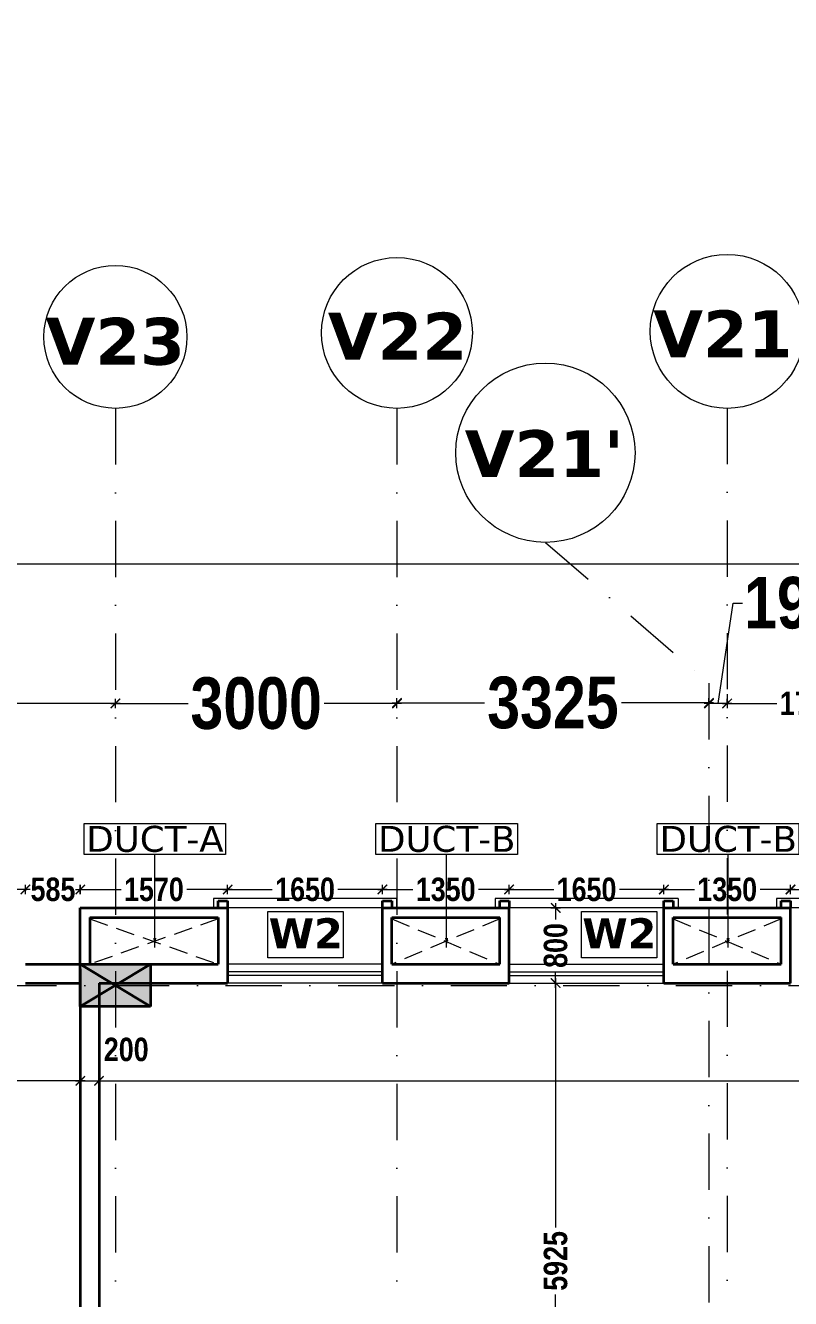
# Model space of a CAD drawing. Header units: millimetres. Extents: x -3092155 to 4513934, y -12317808 to 1850003.
# Drawn here: x -429904 to -421750, y -5666990 to -5653417 of the extents above; entities that cross this region are included whole.
import ezdxf

# ---------------------------------------------------------------- set-up
doc = ezdxf.new("R2010")
doc.units = ezdxf.units.MM
doc.header["$LTSCALE"] = 2
doc.header["$MEASUREMENT"] = 0
doc.header["$PDMODE"] = 34
doc.header["$PDSIZE"] = 500
for name, pattern in [('DASHDOT', [1, 0.5, -0.25, 0, -0.25]), ('DASHED2', [0.375, 0.25, -0.125]), ('HIDDEN', [0.375, 0.25, -0.125])]:
    doc.linetypes.add(name, pattern=pattern)
for name, color, linetype, lineweight in [('coloumn', 10, 'Continuous', 35), ('cornice', 12, 'Continuous', 25), ('D DIM', 250, 'Continuous', 9), ('DUCT', 37, 'Continuous', 35), ('glass', 5, 'Continuous', 15), ('GRID', 251, 'DASHDOT', 5), ('PROJ', 251, 'HIDDEN', 5), ('SILL', 74, 'Continuous', 9), ('ST TEXT', 251, 'DASHDOT', 5), ('W2', 162, 'Continuous', 5), ('WAll', 250, 'Continuous', 35)]:
    doc.layers.add(name, color=color, linetype=linetype, lineweight=lineweight)
doc.layers.add('DOT', color=7, linetype='DASHED2', lineweight=0, true_color=0x89067c)
doc.layers.add('duct text', color=7, linetype='Continuous', lineweight=5, true_color=0x30182a)
doc.styles.add('COLOUMNN DIM', font='ARIALNB.TTF', dxfattribs={"height": 550})
doc.styles.add('door', font='arial.ttf', dxfattribs={"height": 70})
doc.styles.add('INNER DIM', font='ARIALNB.TTF', dxfattribs={"height": 250})
doc.styles.add('style2', font='verdana.ttf')
doc.dimstyles.new('DOOR', dxfattribs={"dimtxt": 100, "dimasz": 100, "dimexe": 25, "dimexo": 50, "dimgap": 25, "dimtad": 0, "dimtih": 1, "dimtoh": 1, "dimdec": 0, "dimzin": 3, "dimdsep": 46, "dimtxsty": 'door', "dimblk": 'OBLIQUE', "dimcen": 200, "dimclrd": 256, "dimclre": 256, "dimclrt": 256, "dimadec": 0, "dimazin": 0, "dimtfac": 1, "dimtdec": 0, "dimtofl": 0, "dimtmove": 2, "dimatfit": 3, "dimfxl": 300, "dimfxlon": 1, "dimfrac": 1, "dimtolj": 1, "dimtzin": 0, "dimlwd": -1, "dimlwe": -1, "dimarcsym": 0})
doc.dimstyles.new('external final', dxfattribs={"dimscale": 0, "dimtxt": 250, "dimasz": 100, "dimexe": 50, "dimexo": 50, "dimgap": 50, "dimtad": 0, "dimdec": 0, "dimzin": 0, "dimdsep": 46, "dimtxsty": 'INNER DIM', "dimblk": 'ARCHTICK', "dimcen": 100, "dimdle": 50, "dimclrd": 256, "dimclre": 256, "dimclrt": 256, "dimadec": 0, "dimazin": 0, "dimtfac": 1, "dimtdec": 0, "dimtix": 1, "dimtmove": 1, "dimatfit": 3, "dimfxl": 50, "dimfxlon": 1, "dimtolj": 1, "dimtzin": 0, "dimlwd": -1, "dimlwe": -1, "dimarcsym": 1})
doc.dimstyles.new('INNER DIM', dxfattribs={"dimscale": 0, "dimtxt": 250, "dimasz": 100, "dimexe": 50, "dimexo": 50, "dimgap": 50, "dimtad": 0, "dimdec": 0, "dimzin": 0, "dimdsep": 46, "dimtxsty": 'INNER DIM', "dimblk": 'ARCHTICK', "dimcen": 100, "dimdle": 50, "dimclrd": 256, "dimclre": 256, "dimclrt": 256, "dimadec": 0, "dimazin": 0, "dimtfac": 1, "dimtdec": 0, "dimtix": 1, "dimtmove": 2, "dimatfit": 3, "dimfxl": 50, "dimfxlon": 1, "dimtolj": 1, "dimtzin": 0, "dimlwd": -1, "dimlwe": -1, "dimarcsym": 1})

# ---------------------------------------------------------------- blocks, each defined once
blk = doc.blocks.new('_ArchTick')
at = {"color": 0, "linetype": 'ByBlock', "const_width": 0.15}
blk.add_lwpolyline([(-0.5, -0.5), (0.5, 0.5)], dxfattribs=at)
blk = doc.blocks.new('*D34')
at = {"layer": 'D DIM', "ltscale": 100, "transparency": 16777216}
for p, q in [((-431604, -5662629), (-431079, -5662629)), ((-431554, -5662679), (-431554, -5662579)), ((-429854, -5662629), (-430379, -5662629)), ((-429904, -5662679), (-429904, -5662579))]:
    blk.add_line(p, q, dxfattribs=at)
at = {"layer": 'Defpoints', "color": 0, "lineweight": 50, "ltscale": 100, "transparency": 16777216}
for p in [(-429904, -5662629), (-431554, -5663426), (-429904, -5663426)]:
    blk.add_point(p, dxfattribs=at)
at = {"layer": 'D DIM', "ltscale": 100, "transparency": 16777216, "xscale": 100, "yscale": 100, "zscale": 100, "rotation": 180}
blk.add_blockref('_ArchTick', (-431554, -5662629), dxfattribs=at)
at = {"layer": 'D DIM', "ltscale": 100, "transparency": 16777216, "xscale": 100, "yscale": 100, "zscale": 100}
blk.add_blockref('_ArchTick', (-429904, -5662629), dxfattribs=at)
at = {"layer": 'D DIM', "ltscale": 100, "transparency": 16777216, "insert": (-430729, -5662629), "char_height": 250, "attachment_point": 5, "style": 'INNER DIM'}
blk.add_mtext('\\A1;1650', dxfattribs=at)
blk = doc.blocks.new('*D35')
at = {"layer": 'D DIM', "ltscale": 100, "transparency": 16777216}
for p, q in [((-429904, -5662679), (-429904, -5662579)), ((-429904, -5662629), (-429889, -5662629)), ((-429319, -5662629), (-429333, -5662629)), ((-429319, -5662679), (-429319, -5662579))]:
    blk.add_line(p, q, dxfattribs=at)
at = {"layer": 'Defpoints', "color": 0, "lineweight": 50, "ltscale": 100, "transparency": 16777216}
for p in [(-429319, -5662629), (-429904, -5663426), (-429319, -5663426)]:
    blk.add_point(p, dxfattribs=at)
at = {"layer": 'D DIM', "ltscale": 100, "transparency": 16777216, "insert": (-429611, -5662629), "char_height": 250, "attachment_point": 5, "style": 'INNER DIM'}
blk.add_mtext('\\A1;585', dxfattribs=at)
blk = doc.blocks.new('*D36')
at = {"layer": 'D DIM', "ltscale": 100, "transparency": 16777216}
for p, q in [((-427799, -5662629), (-427274, -5662629)), ((-427749, -5662679), (-427749, -5662579)), ((-426049, -5662629), (-426574, -5662629)), ((-426099, -5662679), (-426099, -5662579))]:
    blk.add_line(p, q, dxfattribs=at)
at = {"layer": 'Defpoints', "color": 0, "lineweight": 50, "ltscale": 100, "transparency": 16777216}
for p in [(-426099, -5662629), (-427749, -5663426), (-426099, -5663426)]:
    blk.add_point(p, dxfattribs=at)
at = {"layer": 'D DIM', "ltscale": 100, "transparency": 16777216, "xscale": 100, "yscale": 100, "zscale": 100, "rotation": 180}
blk.add_blockref('_ArchTick', (-427749, -5662629), dxfattribs=at)
at = {"layer": 'D DIM', "ltscale": 100, "transparency": 16777216, "xscale": 100, "yscale": 100, "zscale": 100}
blk.add_blockref('_ArchTick', (-426099, -5662629), dxfattribs=at)
at = {"layer": 'D DIM', "ltscale": 100, "transparency": 16777216, "insert": (-426924, -5662629), "char_height": 250, "attachment_point": 5, "style": 'INNER DIM'}
blk.add_mtext('\\A1;1650', dxfattribs=at)
blk = doc.blocks.new('*D37')
at = {"layer": 'D DIM', "ltscale": 100, "transparency": 16777216}
for p, q in [((-424799, -5662629), (-424274, -5662629)), ((-424749, -5662679), (-424749, -5662579)), ((-423049, -5662629), (-423574, -5662629)), ((-423099, -5662679), (-423099, -5662579))]:
    blk.add_line(p, q, dxfattribs=at)
at = {"layer": 'Defpoints', "color": 0, "lineweight": 50, "ltscale": 100, "transparency": 16777216}
for p in [(-423099, -5662629), (-424749, -5663426), (-423099, -5663426)]:
    blk.add_point(p, dxfattribs=at)
at = {"layer": 'D DIM', "ltscale": 100, "transparency": 16777216, "xscale": 100, "yscale": 100, "zscale": 100, "rotation": 180}
blk.add_blockref('_ArchTick', (-424749, -5662629), dxfattribs=at)
at = {"layer": 'D DIM', "ltscale": 100, "transparency": 16777216, "xscale": 100, "yscale": 100, "zscale": 100}
blk.add_blockref('_ArchTick', (-423099, -5662629), dxfattribs=at)
at = {"layer": 'D DIM', "ltscale": 100, "transparency": 16777216, "insert": (-423924, -5662629), "char_height": 250, "attachment_point": 5, "style": 'INNER DIM'}
blk.add_mtext('\\A1;1650', dxfattribs=at)
blk = doc.blocks.new('*D38')
at = {"layer": 'D DIM', "ltscale": 100, "transparency": 16777216}
for p, q in [((-421799, -5662629), (-421274, -5662629)), ((-421749, -5662679), (-421749, -5662579)), ((-420049, -5662629), (-420574, -5662629)), ((-420099, -5662679), (-420099, -5662579))]:
    blk.add_line(p, q, dxfattribs=at)
at = {"layer": 'Defpoints', "color": 0, "lineweight": 50, "ltscale": 100, "transparency": 16777216}
for p in [(-420099, -5662629), (-420099, -5663101), (-421749, -5663426)]:
    blk.add_point(p, dxfattribs=at)
at = {"layer": 'D DIM', "ltscale": 100, "transparency": 16777216, "xscale": 100, "yscale": 100, "zscale": 100, "rotation": 180}
blk.add_blockref('_ArchTick', (-421749, -5662629), dxfattribs=at)
at = {"layer": 'D DIM', "ltscale": 100, "transparency": 16777216, "xscale": 100, "yscale": 100, "zscale": 100}
blk.add_blockref('_ArchTick', (-420099, -5662629), dxfattribs=at)
at = {"layer": 'D DIM', "ltscale": 100, "transparency": 16777216, "insert": (-420924, -5662629), "char_height": 250, "attachment_point": 5, "style": 'INNER DIM'}
blk.add_mtext('\\A1;1650', dxfattribs=at)
blk = doc.blocks.new('*D179')
at = {"layer": 'D DIM', "ltscale": 100, "transparency": 16777216}
for p, q in [((-432189, -5664669), (-431087, -5664669)), ((-432139, -5664619), (-432139, -5664719)), ((-429269, -5664669), (-430371, -5664669)), ((-429319, -5664619), (-429319, -5664719))]:
    blk.add_line(p, q, dxfattribs=at)
at = {"layer": 'Defpoints', "color": 0, "lineweight": 50, "ltscale": 100, "transparency": 16777216}
for p in [(-429319, -5663876), (-432139, -5664076), (-429319, -5664669)]:
    blk.add_point(p, dxfattribs=at)
at = {"layer": 'D DIM', "ltscale": 100, "transparency": 16777216, "xscale": 100, "yscale": 100, "zscale": 100, "rotation": 180}
blk.add_blockref('_ArchTick', (-432139, -5664669), dxfattribs=at)
at = {"layer": 'D DIM', "ltscale": 100, "transparency": 16777216, "xscale": 100, "yscale": 100, "zscale": 100}
blk.add_blockref('_ArchTick', (-429319, -5664669), dxfattribs=at)
at = {"layer": 'D DIM', "ltscale": 100, "transparency": 16777216, "insert": (-430729, -5664669), "char_height": 250, "attachment_point": 5, "style": 'INNER DIM'}
blk.add_mtext('\\A1;2820', dxfattribs=at)
blk = doc.blocks.new('*D180')
at = {"layer": 'D DIM', "ltscale": 100, "transparency": 16777216}
for p, q in [((-429369, -5664669), (-429069, -5664669)), ((-429319, -5664619), (-429319, -5664719)), ((-429119, -5664619), (-429119, -5664719))]:
    blk.add_line(p, q, dxfattribs=at)
at = {"layer": 'Defpoints', "color": 0, "lineweight": 50, "ltscale": 100, "transparency": 16777216}
for p in [(-429319, -5663876), (-429119, -5663876), (-429119, -5664669)]:
    blk.add_point(p, dxfattribs=at)
at = {"layer": 'D DIM', "ltscale": 100, "transparency": 16777216, "xscale": 100, "yscale": 100, "zscale": 100, "rotation": 180}
blk.add_blockref('_ArchTick', (-429319, -5664669), dxfattribs=at)
at = {"layer": 'D DIM', "ltscale": 100, "transparency": 16777216, "xscale": 100, "yscale": 100, "zscale": 100}
blk.add_blockref('_ArchTick', (-429119, -5664669), dxfattribs=at)
at = {"layer": 'D DIM', "ltscale": 100, "transparency": 16777216, "insert": (-428830, -5664336), "char_height": 250, "attachment_point": 5, "style": 'INNER DIM'}
blk.add_mtext('\\A1;200', dxfattribs=at)
blk = doc.blocks.new('*D181')
at = {"layer": 'D DIM', "ltscale": 100, "transparency": 16777216}
for p, q in [((-429169, -5664669), (-416862, -5664669)), ((-429119, -5664619), (-429119, -5664719)), ((-403679, -5664669), (-415986, -5664669)), ((-403729, -5664619), (-403729, -5664719))]:
    blk.add_line(p, q, dxfattribs=at)
at = {"layer": 'Defpoints', "color": 0, "lineweight": 50, "ltscale": 100, "transparency": 16777216}
for p in [(-429119, -5663876), (-403729, -5663876), (-403729, -5664669)]:
    blk.add_point(p, dxfattribs=at)
at = {"layer": 'D DIM', "ltscale": 100, "transparency": 16777216, "xscale": 100, "yscale": 100, "zscale": 100, "rotation": 180}
blk.add_blockref('_ArchTick', (-429119, -5664669), dxfattribs=at)
at = {"layer": 'D DIM', "ltscale": 100, "transparency": 16777216, "xscale": 100, "yscale": 100, "zscale": 100}
blk.add_blockref('_ArchTick', (-403729, -5664669), dxfattribs=at)
at = {"layer": 'D DIM', "ltscale": 100, "transparency": 16777216, "insert": (-416424, -5664669), "char_height": 250, "attachment_point": 5, "style": 'INNER DIM'}
blk.add_mtext('\\A1;25390', dxfattribs=at)
blk = doc.blocks.new('*D730')
at = {"layer": 'D DIM', "ltscale": 100, "transparency": 16777216}
for p, q in [((1049, 411), (-438739, 411)), ((-438689, 361), (-438689, 461)), ((999, 361), (999, 461))]:
    blk.add_line(p, q, dxfattribs=at)
at = {"layer": 'Defpoints', "color": 0, "lineweight": 50, "ltscale": 100, "transparency": 16777216}
for p in [(-438689, 411), (999, 0), (-438689, -5723126)]:
    blk.add_point(p, dxfattribs=at)
at = {"layer": 'D DIM', "ltscale": 100, "transparency": 16777216, "xscale": 100, "yscale": 100, "zscale": 100, "rotation": 180}
blk.add_blockref('_ArchTick', (-438689, 411), dxfattribs=at)
at = {"layer": 'D DIM', "ltscale": 100, "transparency": 16777216, "xscale": 100, "yscale": 100, "zscale": 100}
blk.add_blockref('_ArchTick', (999, 411), dxfattribs=at)
at = {"layer": 'D DIM', "ltscale": 100, "transparency": 16777216, "insert": (1326, 835), "char_height": 250, "attachment_point": 5, "style": 'INNER DIM'}
blk.add_mtext('\\A1;439688', dxfattribs=at)
blk = doc.blocks.new('*D298')
at = {"layer": 'D DIM', "ltscale": 100, "transparency": 16777216}
for p, q in [((-424303, -5663626), (-424203, -5663626)), ((-424253, -5663576), (-424253, -5666231)), ((-424253, -5669601), (-424253, -5666947)), ((-424303, -5669551), (-424203, -5669551))]:
    blk.add_line(p, q, dxfattribs=at)
at = {"layer": 'Defpoints', "color": 0, "lineweight": 50, "ltscale": 100, "transparency": 16777216}
for p in [(-425142, -5663626), (-425142, -5669551), (-424253, -5669551)]:
    blk.add_point(p, dxfattribs=at)
at = {"layer": 'D DIM', "ltscale": 100, "transparency": 16777216, "xscale": 100, "yscale": 100, "zscale": 100}
for p, rotation in [((-424253, -5663626), 90), ((-424253, -5669551), 270)]:
    blk.add_blockref('_ArchTick', p, dxfattribs=dict(at, rotation=rotation))
at = {"layer": 'D DIM', "ltscale": 100, "transparency": 16777216, "insert": (-424253, -5666589), "char_height": 250, "attachment_point": 5, "rotation": 90, "style": 'INNER DIM'}
blk.add_mtext('\\A1;5925', dxfattribs=at)
blk = doc.blocks.new('*D782')
at = {"layer": 'D DIM', "ltscale": 100, "transparency": 16777216}
for p, q in [((-424303, -5662826), (-424203, -5662826)), ((-424253, -5662776), (-424253, -5662950)), ((-424253, -5663676), (-424253, -5663502)), ((-424303, -5663626), (-424203, -5663626))]:
    blk.add_line(p, q, dxfattribs=at)
at = {"layer": 'Defpoints', "color": 0, "lineweight": 50, "ltscale": 100, "transparency": 16777216}
for p in [(-424749, -5662826), (-424253, -5662826), (-424750, -5663626)]:
    blk.add_point(p, dxfattribs=at)
at = {"layer": 'D DIM', "ltscale": 100, "transparency": 16777216, "xscale": 100, "yscale": 100, "zscale": 100}
for p, rotation in [((-424253, -5662826), 90), ((-424253, -5663626), 270)]:
    blk.add_blockref('_ArchTick', p, dxfattribs=dict(at, rotation=rotation))
at = {"layer": 'D DIM', "ltscale": 100, "transparency": 16777216, "insert": (-424253, -5663226), "char_height": 250, "attachment_point": 5, "rotation": 90, "style": 'INNER DIM'}
blk.add_mtext('\\A1;800', dxfattribs=at)
blk = doc.blocks.new('*D783')
at = {"layer": 'D DIM', "ltscale": 100, "transparency": 16777216}
for p, q in [((-1133022, -5663376), (-1133022, -5663676)), ((-1133022, -5663426), (-1133072, -5663426)), ((-1132972, -5663626), (-1133072, -5663626))]:
    blk.add_line(p, q, dxfattribs=at)
at = {"layer": 'Defpoints', "color": 0, "lineweight": 50, "ltscale": 100, "transparency": 16777216}
for p in [(-1133022, -5663426), (-1133022, -5663626), (-407785, -5663626)]:
    blk.add_point(p, dxfattribs=at)
at = {"layer": 'D DIM', "ltscale": 100, "transparency": 16777216, "xscale": 100, "yscale": 100, "zscale": 100}
for p, rotation in [((-1133022, -5663426), 90), ((-1133022, -5663626), 270)]:
    blk.add_blockref('_ArchTick', p, dxfattribs=dict(at, rotation=rotation))
at = {"layer": 'D DIM', "ltscale": 100, "transparency": 16777216, "insert": (-1133271, -5663895), "char_height": 250, "attachment_point": 5, "rotation": 90, "style": 'INNER DIM'}
blk.add_mtext('\\A1;200', dxfattribs=at)
blk = doc.blocks.new('*D909')
at = {"layer": 'D DIM', "ltscale": 100, "transparency": 16777216}
for p, q in [((-423150, -5662629), (-422775, -5662629)), ((-423100, -5662679), (-423100, -5662579)), ((-421700, -5662629), (-422074, -5662629)), ((-421750, -5662679), (-421750, -5662579))]:
    blk.add_line(p, q, dxfattribs=at)
at = {"layer": 'Defpoints', "color": 0, "lineweight": 50, "ltscale": 100, "transparency": 16777216}
for p in [(-423100, -5662629), (-423100, -5662826), (-421750, -5662826)]:
    blk.add_point(p, dxfattribs=at)
at = {"layer": 'D DIM', "ltscale": 100, "transparency": 16777216, "xscale": 100, "yscale": 100, "zscale": 100, "rotation": 180}
blk.add_blockref('_ArchTick', (-423100, -5662629), dxfattribs=at)
at = {"layer": 'D DIM', "ltscale": 100, "transparency": 16777216, "xscale": 100, "yscale": 100, "zscale": 100}
blk.add_blockref('_ArchTick', (-421750, -5662629), dxfattribs=at)
at = {"layer": 'D DIM', "ltscale": 100, "transparency": 16777216, "insert": (-422425, -5662629), "char_height": 250, "attachment_point": 5, "style": 'INNER DIM'}
blk.add_mtext('\\A1;1350', dxfattribs=at)
blk = doc.blocks.new('*D910')
at = {"layer": 'D DIM', "ltscale": 100, "transparency": 16777216}
for p, q in [((-426150, -5662629), (-425775, -5662629)), ((-426100, -5662679), (-426100, -5662579)), ((-424700, -5662629), (-425074, -5662629)), ((-424750, -5662679), (-424750, -5662579))]:
    blk.add_line(p, q, dxfattribs=at)
at = {"layer": 'Defpoints', "color": 0, "lineweight": 50, "ltscale": 100, "transparency": 16777216}
for p in [(-426100, -5662629), (-426100, -5662826), (-424750, -5662826)]:
    blk.add_point(p, dxfattribs=at)
at = {"layer": 'D DIM', "ltscale": 100, "transparency": 16777216, "xscale": 100, "yscale": 100, "zscale": 100, "rotation": 180}
blk.add_blockref('_ArchTick', (-426100, -5662629), dxfattribs=at)
at = {"layer": 'D DIM', "ltscale": 100, "transparency": 16777216, "xscale": 100, "yscale": 100, "zscale": 100}
blk.add_blockref('_ArchTick', (-424750, -5662629), dxfattribs=at)
at = {"layer": 'D DIM', "ltscale": 100, "transparency": 16777216, "insert": (-425425, -5662629), "char_height": 250, "attachment_point": 5, "style": 'INNER DIM'}
blk.add_mtext('\\A1;1350', dxfattribs=at)
blk = doc.blocks.new('*D911')
at = {"layer": 'D DIM', "ltscale": 100, "transparency": 16777216}
for p, q in [((-429370, -5662629), (-428885, -5662629)), ((-429320, -5662679), (-429320, -5662579)), ((-427700, -5662629), (-428184, -5662629)), ((-427750, -5662679), (-427750, -5662579))]:
    blk.add_line(p, q, dxfattribs=at)
at = {"layer": 'Defpoints', "color": 0, "lineweight": 50, "ltscale": 100, "transparency": 16777216}
for p in [(-429320, -5662629), (-429320, -5662826), (-427750, -5662826)]:
    blk.add_point(p, dxfattribs=at)
at = {"layer": 'D DIM', "ltscale": 100, "transparency": 16777216, "xscale": 100, "yscale": 100, "zscale": 100, "rotation": 180}
blk.add_blockref('_ArchTick', (-429320, -5662629), dxfattribs=at)
at = {"layer": 'D DIM', "ltscale": 100, "transparency": 16777216, "xscale": 100, "yscale": 100, "zscale": 100}
blk.add_blockref('_ArchTick', (-427750, -5662629), dxfattribs=at)
at = {"layer": 'D DIM', "ltscale": 100, "transparency": 16777216, "insert": (-428535, -5662629), "char_height": 250, "attachment_point": 5, "style": 'INNER DIM'}
blk.add_mtext('\\A1;1570', dxfattribs=at)
blk = doc.blocks.new('*D1000')
at = {"layer": 'D DIM', "ltscale": 100, "transparency": 16777216}
for p, q in [((-422475, -5660646), (-421897, -5660646)), ((-422425, -5660546), (-422425, -5660696)), ((-420617, -5660646), (-421195, -5660646)), ((-420667, -5660546), (-420667, -5660696))]:
    blk.add_line(p, q, dxfattribs=at)
at = {"layer": 'Defpoints', "color": 0, "lineweight": 50, "ltscale": 100, "transparency": 16777216}
for p in [(-422425, -5659157), (-420667, -5659115), (-420667, -5660646)]:
    blk.add_point(p, dxfattribs=at)
at = {"layer": 'D DIM', "ltscale": 100, "transparency": 16777216, "xscale": 100, "yscale": 100, "zscale": 100, "rotation": 180}
blk.add_blockref('_ArchTick', (-422425, -5660646), dxfattribs=at)
at = {"layer": 'D DIM', "ltscale": 100, "transparency": 16777216, "xscale": 100, "yscale": 100, "zscale": 100}
blk.add_blockref('_ArchTick', (-420667, -5660646), dxfattribs=at)
at = {"layer": 'D DIM', "ltscale": 100, "transparency": 16777216, "insert": (-421546, -5660646), "char_height": 250, "attachment_point": 5, "style": 'INNER DIM'}
blk.add_mtext('\\A1;1757', dxfattribs=at)
blk = doc.blocks.new('*D1001')
at = {"layer": 'D DIM', "ltscale": 100, "transparency": 16777216}
for p, q in [((-422522, -5660646), (-422360, -5659575)), ((-422360, -5659575), (-422260, -5659575)), ((-422375, -5660646), (-422670, -5660646)), ((-422620, -5660646), (-422620, -5660696)), ((-422425, -5660646), (-422425, -5660596))]:
    blk.add_line(p, q, dxfattribs=at)
at = {"layer": 'Defpoints', "color": 0, "lineweight": 50, "ltscale": 100, "transparency": 16777216}
for p in [(-422620, -5660639), (-422620, -5660646), (-422425, -5660646)]:
    blk.add_point(p, dxfattribs=at)
at = {"layer": 'D DIM', "ltscale": 100, "transparency": 16777216, "xscale": 100, "yscale": 100, "zscale": 100, "rotation": 180}
blk.add_blockref('_ArchTick', (-422620, -5660646), dxfattribs=at)
at = {"layer": 'D DIM', "ltscale": 100, "transparency": 16777216, "xscale": 100, "yscale": 100, "zscale": 100}
blk.add_blockref('_ArchTick', (-422425, -5660646), dxfattribs=at)
at = {"layer": 'D DIM', "ltscale": 100, "transparency": 16777216, "insert": (-421719, -5659575), "char_height": 550, "attachment_point": 5, "style": 'COLOUMNN DIM'}
blk.add_mtext('\\A1;195', dxfattribs=at)
blk = doc.blocks.new('*D1002')
at = {"layer": 'D DIM', "ltscale": 100, "transparency": 16777216}
for p, q in [((-425995, -5660639), (-425012, -5660639)), ((-425945, -5660639), (-425945, -5660589)), ((-422570, -5660639), (-423553, -5660639)), ((-422620, -5660639), (-422620, -5660589))]:
    blk.add_line(p, q, dxfattribs=at)
at = {"layer": 'Defpoints', "color": 0, "lineweight": 50, "ltscale": 100, "transparency": 16777216}
for p in [(-425945, -5660639), (-425945, -5660646), (-422620, -5660639)]:
    blk.add_point(p, dxfattribs=at)
at = {"layer": 'D DIM', "ltscale": 100, "transparency": 16777216, "xscale": 100, "yscale": 100, "zscale": 100, "rotation": 180}
blk.add_blockref('_ArchTick', (-425945, -5660639), dxfattribs=at)
at = {"layer": 'D DIM', "ltscale": 100, "transparency": 16777216, "xscale": 100, "yscale": 100, "zscale": 100}
blk.add_blockref('_ArchTick', (-422620, -5660639), dxfattribs=at)
at = {"layer": 'D DIM', "ltscale": 100, "transparency": 16777216, "insert": (-424282, -5660639), "char_height": 550, "attachment_point": 5, "style": 'COLOUMNN DIM'}
blk.add_mtext('\\A1;3325', dxfattribs=at)
blk = doc.blocks.new('*D957')
at = {"layer": 'D DIM', "ltscale": 100, "transparency": 16777216}
for p, q in [((-432565, -5660646), (-431454, -5660646)), ((-432515, -5660696), (-432515, -5660596)), ((-428895, -5660646), (-430006, -5660646)), ((-428945, -5660696), (-428945, -5660596))]:
    blk.add_line(p, q, dxfattribs=at)
at = {"layer": 'Defpoints', "color": 0, "lineweight": 50, "ltscale": 100, "transparency": 16777216}
for p in [(-428945, -5660646), (-432515, -5661569), (-428945, -5661581)]:
    blk.add_point(p, dxfattribs=at)
at = {"layer": 'D DIM', "ltscale": 100, "transparency": 16777216, "xscale": 100, "yscale": 100, "zscale": 100, "rotation": 180}
blk.add_blockref('_ArchTick', (-432515, -5660646), dxfattribs=at)
at = {"layer": 'D DIM', "ltscale": 100, "transparency": 16777216, "xscale": 100, "yscale": 100, "zscale": 100}
blk.add_blockref('_ArchTick', (-428945, -5660646), dxfattribs=at)
at = {"layer": 'D DIM', "ltscale": 100, "transparency": 16777216, "insert": (-430730, -5660646), "char_height": 550, "attachment_point": 5, "style": 'COLOUMNN DIM'}
blk.add_mtext('\\A1;3570', dxfattribs=at)
blk = doc.blocks.new('*D958')
at = {"layer": 'D DIM', "ltscale": 100, "transparency": 16777216}
for p, q in [((-428995, -5660646), (-428169, -5660646)), ((-428945, -5660696), (-428945, -5660596)), ((-425895, -5660646), (-426721, -5660646)), ((-425945, -5660696), (-425945, -5660596))]:
    blk.add_line(p, q, dxfattribs=at)
at = {"layer": 'Defpoints', "color": 0, "lineweight": 50, "ltscale": 100, "transparency": 16777216}
for p in [(-425945, -5660646), (-428945, -5661581), (-425945, -5661686)]:
    blk.add_point(p, dxfattribs=at)
at = {"layer": 'D DIM', "ltscale": 100, "transparency": 16777216, "xscale": 100, "yscale": 100, "zscale": 100, "rotation": 180}
blk.add_blockref('_ArchTick', (-428945, -5660646), dxfattribs=at)
at = {"layer": 'D DIM', "ltscale": 100, "transparency": 16777216, "xscale": 100, "yscale": 100, "zscale": 100}
blk.add_blockref('_ArchTick', (-425945, -5660646), dxfattribs=at)
at = {"layer": 'D DIM', "ltscale": 100, "transparency": 16777216, "insert": (-427445, -5660646), "char_height": 550, "attachment_point": 5, "style": 'COLOUMNN DIM'}
blk.add_mtext('\\A1;3000', dxfattribs=at)
blk = doc.blocks.new('*D947')
at = {"layer": 'D DIM', "ltscale": 100, "transparency": 16777216}
for p, q in [((-456565, -5659157), (-415647, -5659157)), ((-456515, -5659207), (-456515, -5659107)), ((-372935, -5659157), (-413852, -5659157)), ((-372985, -5659207), (-372985, -5659107))]:
    blk.add_line(p, q, dxfattribs=at)
at = {"layer": 'Defpoints', "color": 0, "lineweight": 50, "ltscale": 100, "transparency": 16777216}
for p in [(-372985, -5659157), (-372985, -5661523), (-456515, -5662049)]:
    blk.add_point(p, dxfattribs=at)
at = {"layer": 'D DIM', "ltscale": 100, "transparency": 16777216, "xscale": 100, "yscale": 100, "zscale": 100, "rotation": 180}
blk.add_blockref('_ArchTick', (-456515, -5659157), dxfattribs=at)
at = {"layer": 'D DIM', "ltscale": 100, "transparency": 16777216, "xscale": 100, "yscale": 100, "zscale": 100}
blk.add_blockref('_ArchTick', (-372985, -5659157), dxfattribs=at)
at = {"layer": 'D DIM', "ltscale": 100, "transparency": 16777216, "insert": (-414750, -5659157), "char_height": 550, "attachment_point": 5, "style": 'COLOUMNN DIM'}
blk.add_mtext('\\A1;83530', dxfattribs=at)
blk = doc.blocks.new('F.F')
at = {"layer": 'coloumn', "ltscale": 100}
blk.add_hatch(color=256, dxfattribs=at).paths.add_polyline_path([(-201190, -5817206), (-201190, -5816756), (-201940, -5816756), (-201940, -5817206)])
for p, q in [((-201940, -5817206), (-201940, -5816756)), ((-201940, -5816756), (-201190, -5816756)), ((-201190, -5816756), (-201190, -5817206)), ((-201190, -5817206), (-201940, -5817206))]:
    blk.add_line(p, q, dxfattribs=at)
blk.add_lwpolyline([(-201190, -5817206), (-201940, -5816756), (-201190, -5816756), (-201940, -5817206)], dxfattribs=at)
blk = doc.blocks.new('ujuj')
at = {"layer": 'DUCT', "ltscale": 100}
for p, q in [((-427849, -5813156), (-427849, -5813081)), ((-427849, -5813081), (-427749, -5813081)), ((-427749, -5813081), (-427749, -5813156)), ((-426099, -5813156), (-426099, -5813081)), ((-426099, -5813081), (-425999, -5813081)), ((-425999, -5813081), (-425999, -5813156))]:
    blk.add_line(p, q, dxfattribs=at)
at = {"layer": 'PROJ', "ltscale": 250}
blk.add_line((-426099, -5813156), (-427749, -5813156), dxfattribs=at)
at = {"layer": 'SILL', "ltscale": 100}
for p, q in [((-425949, -5813056), (-427899, -5813056)), ((-427899, -5813056), (-427899, -5813156)), ((-425949, -5813056), (-425949, -5813156)), ((-426099, -5813156), (-427749, -5813156))]:
    blk.add_line(p, q, dxfattribs=at)
blk = doc.blocks.new('_Oblique')
at = {"color": 0, "linetype": 'ByBlock', "lineweight": -2}
blk.add_line((-0.5, -0.5), (0.5, 0.5), dxfattribs=at)
blk = doc.blocks.new('6yuj6kit')
at = {"layer": 'duct text', "ltscale": 0.1}
for points in [[(-140607, -5590514), (-139098, -5590514), (-139098, -5590843), (-140607, -5590843)], [(-137497, -5590514), (-135988, -5590514), (-135988, -5590843), (-137497, -5590843)], [(-134497, -5590514), (-132988, -5590514), (-132988, -5590843), (-134497, -5590843)]]:
    blk.add_lwpolyline(points, close=True, dxfattribs=at)
at = {"layer": 'duct text', "ltscale": 0.1, "char_height": 276.64, "width": 1547.24, "attachment_point": 5, "style": 'style2'}
for s, insert in [('\\pxt11;DUCT-A', (-139851, -5590679)), ('\\pxt11;DUCT-B', (-136741, -5590679)), ('\\pxt11;DUCT-B', (-133741, -5590679))]:
    blk.add_mtext(s, dxfattribs=dict(at, insert=insert))
at = {"layer": 'duct text', "ltscale": 0.1}
for points in [[(-139853, -5591834), (-139853, -5591199), (-139853, -5590843)], [(-136743, -5591834), (-136743, -5591199), (-136743, -5590843)], [(-133743, -5591834), (-133743, -5591199), (-133743, -5590843)]]:
    blk.add_leader(points, dimstyle='DOOR', dxfattribs=at)

msp = doc.modelspace()

# ---------------------------------------------------------------- linework, layer by layer
at = {"layer": 'DOT', "linetype": 'Continuous', "ltscale": 400}
for p, q in [((-426099.7, -5662826.2), (-427749.7, -5662826.2)), ((-423099.7, -5662826.2), (-424749.7, -5662826.2))]:
    msp.add_line(p, q, dxfattribs=at)
at = {"layer": 'DOT', "ltscale": 400}
for p, q in [((-427849.3, -5662941.2), (-429218.8, -5663426.2)), ((-429218.8, -5662941.2), (-427849.3, -5663426.2)), ((-424849.3, -5662941.2), (-425999.3, -5663426.2)), ((-425999.3, -5662941.2), (-424849.3, -5663426.2)), ((-421849.3, -5662941.2), (-422999.3, -5663426.2)), ((-422999.3, -5662941.2), (-421849.3, -5663426.2))]:
    msp.add_line(p, q, dxfattribs=at)
at = {"layer": 'DUCT', "ltscale": 100}
for p, q in [((-429319.7, -5663426.2), (-429319.7, -5662826.2)), ((-429319.7, -5662826.2), (-427749.7, -5662826.2)), ((-427749.7, -5662826.2), (-427749.7, -5663626.2)), ((-426099.7, -5662826.2), (-424749.7, -5662826.2)), ((-426099.7, -5663626.2), (-426099.7, -5662826.2)), ((-424749.7, -5663626.2), (-424749.7, -5662826.2)), ((-423099.7, -5662826.2), (-421749.7, -5662826.2)), ((-423099.7, -5663626.2), (-423099.7, -5662826.2)), ((-421749.7, -5663626.2), (-421749.7, -5662826.2)), ((-429219.7, -5662926.2), (-427849.7, -5662926.2)), ((-429219.7, -5662926.2), (-429219.7, -5663426.2)), ((-427849.7, -5662926.2), (-427849.7, -5663426.2)), ((-425999.7, -5662926.2), (-424849.7, -5662926.2)), ((-425999.7, -5663426.2), (-425999.7, -5662926.2)), ((-424849.7, -5663426.2), (-424849.7, -5662926.2)), ((-422999.7, -5662926.2), (-421849.7, -5662926.2)), ((-422999.7, -5663426.2), (-422999.7, -5662926.2)), ((-421849.7, -5663426.2), (-421849.7, -5662926.2)), ((-429904.2, -5663426.2), (-429319.7, -5663426.2)), ((-429219.7, -5663426.2), (-427849.7, -5663426.2)), ((-425999.7, -5663426.2), (-424849.7, -5663426.2)), ((-422999.7, -5663426.2), (-421849.7, -5663426.2)), ((-429904.2, -5663626.2), (-429319.3, -5663626.2)), ((-429119.3, -5663626.2), (-427749.7, -5663626.2)), ((-426099.7, -5663626.2), (-424749.7, -5663626.2)), ((-423099.7, -5663626.2), (-421749.7, -5663626.2))]:
    msp.add_line(p, q, dxfattribs=at)
at = {"layer": 'glass', "ltscale": 100}
for p, q in [((-426099.7, -5663506.2), (-427749.7, -5663506.2)), ((-424749.7, -5663506.2), (-423099.7, -5663506.2)), ((-426099.7, -5663546.2), (-427749.7, -5663546.2)), ((-424749.7, -5663546.2), (-423099.7, -5663546.2))]:
    msp.add_line(p, q, dxfattribs=at)
at = {"layer": 'GRID', "color": 5, "ltscale": 600}
for p, q in [((-428945.1, -5657499.4), (-428945.1, -5742293.2)), ((-425944.7, -5657499.4), (-425944.7, -5742293.2)), ((-422424.7, -5657494.5), (-422424.7, -5742293.2)), ((-424362.5, -5658928.2), (-422620.1, -5660430.1)), ((-422620.1, -5660430.1), (-422620.1, -5739362.4))]:
    msp.add_line(p, q, dxfattribs=at)
at = {"layer": 'GRID', "color": 6, "ltscale": 600}
msp.add_line((-460174.6, -5663651.2), (-367335.1, -5663651.2), dxfattribs=at)
at = {"layer": 'SILL', "ltscale": 100}
for p, q in [((-426099.7, -5663426.2), (-427749.7, -5663426.2)), ((-424749.7, -5663426.2), (-423099.7, -5663426.2)), ((-426099.7, -5663626.2), (-427749.7, -5663626.2)), ((-424749.7, -5663626.2), (-423099.7, -5663626.2))]:
    msp.add_line(p, q, dxfattribs=at)
at = {"layer": 'ST TEXT', "linetype": 'ByBlock', "ltscale": 1200}
for centre, radius in [((-425944.7, -5656695.3), 804.1), ((-422424.7, -5656678.7), 820.6), ((-428945.1, -5656737.4), 762), ((-424362.5, -5657973), 955.2)]:
    msp.add_circle(centre, radius, dxfattribs=at)
at = {"layer": 'W2', "lineweight": 15, "ltscale": 0.1}
for p, q in [((-427319.5, -5662865), (-426517.8, -5662865)), ((-427319.5, -5663359.1), (-427319.5, -5662865)), ((-426517.8, -5662865), (-426517.8, -5663359.1)), ((-423977.3, -5662865), (-423175.6, -5662865)), ((-423977.3, -5663359.1), (-423977.3, -5662865)), ((-423175.6, -5662865), (-423175.6, -5663359.1)), ((-426517.8, -5663359.1), (-427319.5, -5663359.1)), ((-423175.6, -5663359.1), (-423977.3, -5663359.1))]:
    msp.add_line(p, q, dxfattribs=at)
at = {"layer": 'WAll', "ltscale": 100}
for p, q in [((-429319.3, -5663476.2), (-429319.3, -5678176.2)), ((-429119.3, -5663626.2), (-429119.3, -5677776.2))]:
    msp.add_line(p, q, dxfattribs=at)

# ---------------------------------------------------------------- block references
at = {"layer": 'coloumn'}
msp.add_blockref('F.F', (-227379.8, 153330), dxfattribs=at)
at = {"layer": 'cornice', "color": 3, "lineweight": 50}
for name, p in [('6yuj6kit', (-288672.7, -71412.7)), ('ujuj', (0, 150330)), ('ujuj', (3000, 150330)), ('ujuj', (6000, 150330))]:
    msp.add_blockref(name, p, dxfattribs=at)

# ---------------------------------------------------------------- texts
at = {"layer": 'ST TEXT', "ltscale": 0.1, "char_height": 450, "attachment_point": 5, "style": 'style2'}
for s, insert in [('{\\fVerdana|b1|i0|c0|p34;\\H1.1111x;V21}', (-422470.9, -5656704.9)), ('{\\fVerdana|b1|i0|c0|p34;\\H1.1111x;V23}', (-428946.8, -5656789.1)), ('{\\fVerdana|b1|i0|c0|p34;\\H1.1111x;V22}', (-425938.7, -5656729)), ("{\\fVerdana|b1|i0|c0|p34;\\H1.111x;V21'}", (-424375.1, -5657982.4))]:
    msp.add_mtext(s, dxfattribs=dict(at, insert=insert))
at = {"layer": 'W2', "ltscale": 100, "char_height": 320, "width": 715.003, "attachment_point": 1, "style": 'style2'}
for insert in [(-427311.6, -5662935.6), (-423969.4, -5662935.6)]:
    msp.add_mtext('{\\fVerdana|b1|i0|c0|p34;W2}', dxfattribs=dict(at, insert=insert))

# ---------------------------------------------------------------- dimensions: what is measured, and where the dimension line sits
at = {"layer": 'D DIM', "ltscale": 100}
for base, p1, p2, dimstyle, override, picture, middle in [((-438689.1, 410.6), (998.8, 0), (-438689.1, -5723126.2), 'INNER DIM', {"dimscale": 1}, '*D730', (1326.5, 835.2)), ((-422620.1, -5660645.9), (-422424.7, -5660645.9), (-422620.1, -5660639.3), 'external final', {"dimscale": 1, "dimtxsty": 'COLOUMNN DIM'}, '*D1001', (-422210.4, -5659575.2)), ((-429118.9, -5664669.1), (-429319.3, -5663876.2), (-429118.9, -5663876.2), 'INNER DIM', {"dimscale": 1}, '*D180', (-428829.8, -5664335.6))]:
    dim = msp.add_linear_dim(base=base, p1=p1, p2=p2, dimstyle=dimstyle, override=override, dxfattribs=at)
    dim.commit()
    dim.dimension.update_dxf_attribs({"geometry": picture, "text_midpoint": middle, "dimtype": 160})
for base, p1, p2, dimstyle, override, picture, middle in [((-372984.7, -5659156.7), (-456514.7, -5662048.6), (-372984.7, -5661522.7), 'external final', {"dimscale": 1, "dimtxsty": 'COLOUMNN DIM'}, '*D947', (-414749.7, -5659156.7)), ((-420667.4, -5660645.9), (-422424.7, -5659156.7), (-420667.4, -5659115.4), 'external final', {"dimscale": 1, "dimfxl": 100, "dimfxlon": 1}, '*D1000', (-421546, -5660645.9)), ((-428945.1, -5660645.9), (-432514.7, -5661569.2), (-428945.1, -5661581.2), 'external final', {"dimscale": 1, "dimtxsty": 'COLOUMNN DIM'}, '*D957', (-430729.9, -5660645.9)), ((-425944.7, -5660645.9), (-428945.1, -5661581.2), (-425944.7, -5661686.1), 'external final', {"dimscale": 1, "dimtxsty": 'COLOUMNN DIM'}, '*D958', (-427444.9, -5660645.9)), ((-425944.7, -5660639.3), (-422620.1, -5660639.3), (-425944.7, -5660645.9), 'external final', {"dimscale": 1, "dimtxsty": 'COLOUMNN DIM'}, '*D1002', (-424282.4, -5660639.3)), ((-429903.7, -5662628.7), (-431553.7, -5663426.2), (-429903.7, -5663426.2), 'INNER DIM', {"dimscale": 1}, '*D34', (-430728.7, -5662628.7)), ((-429318.9, -5662628.7), (-429903.7, -5663426.2), (-429318.9, -5663426.2), 'INNER DIM', {"dimscale": 1}, '*D35', (-429611.3, -5662628.7)), ((-429319.7, -5662628.7), (-427749.7, -5662826.2), (-429319.7, -5662826.2), 'INNER DIM', {"dimscale": 1}, '*D911', (-428534.7, -5662628.7)), ((-426098.9, -5662628.7), (-427748.9, -5663426.2), (-426098.9, -5663426.2), 'INNER DIM', {"dimscale": 1}, '*D36', (-426923.9, -5662628.7)), ((-426099.7, -5662628.7), (-424749.7, -5662826.2), (-426099.7, -5662826.2), 'INNER DIM', {"dimscale": 1}, '*D910', (-425424.7, -5662628.7)), ((-423098.9, -5662628.7), (-424748.9, -5663426.2), (-423098.9, -5663426.2), 'INNER DIM', {"dimscale": 1}, '*D37', (-423923.9, -5662628.7)), ((-423099.7, -5662628.7), (-421749.7, -5662826.2), (-423099.7, -5662826.2), 'INNER DIM', {"dimscale": 1}, '*D909', (-422424.7, -5662628.7)), ((-420098.9, -5662628.7), (-421748.9, -5663426.2), (-420098.9, -5663101.3), 'INNER DIM', {"dimscale": 1}, '*D38', (-420923.9, -5662628.7)), ((-429319.3, -5664669.1), (-432138.9, -5664076.2), (-429319.3, -5663876.2), 'INNER DIM', {"dimscale": 1}, '*D179', (-430729.1, -5664669.1)), ((-403728.9, -5664669.1), (-429118.9, -5663876.2), (-403728.9, -5663876.2), 'INNER DIM', {"dimscale": 1}, '*D181', (-416423.9, -5664669.1))]:
    dim = msp.add_linear_dim(base=base, p1=p1, p2=p2, dimstyle=dimstyle, override=override, dxfattribs=at)
    dim.commit()
    dim.dimension.update_dxf_attribs({"geometry": picture, "text_midpoint": middle})
for base, p1, p2, picture, middle in [((-424252.5, -5662826.2), (-424749.7, -5663626.2), (-424748.9, -5662826.2), '*D782', (-424252.5, -5663226.2)), ((-424252.5, -5669551.2), (-425141.9, -5663626.2), (-425141.9, -5669551.2), '*D298', (-424252.5, -5666588.7))]:
    dim = msp.add_linear_dim(base=base, p1=p1, p2=p2, angle=90, dimstyle='INNER DIM', override={"dimscale": 1}, dxfattribs=at)
    dim.commit()
    dim.dimension.update_dxf_attribs({"geometry": picture, "text_midpoint": middle})
dim = msp.add_linear_dim(base=(-1133022.4, -5663626.2), p1=(-1133022.4, -5663426.2), p2=(-407784.6, -5663626.2), angle=90, dimstyle='INNER DIM', override={"dimscale": 1}, dxfattribs=at)
dim.commit()
dim.dimension.update_dxf_attribs({"geometry": '*D783', "text_midpoint": (-1133270.7, -5663894.6), "dimtype": 160})

doc.saveas('drawing.dxf')
